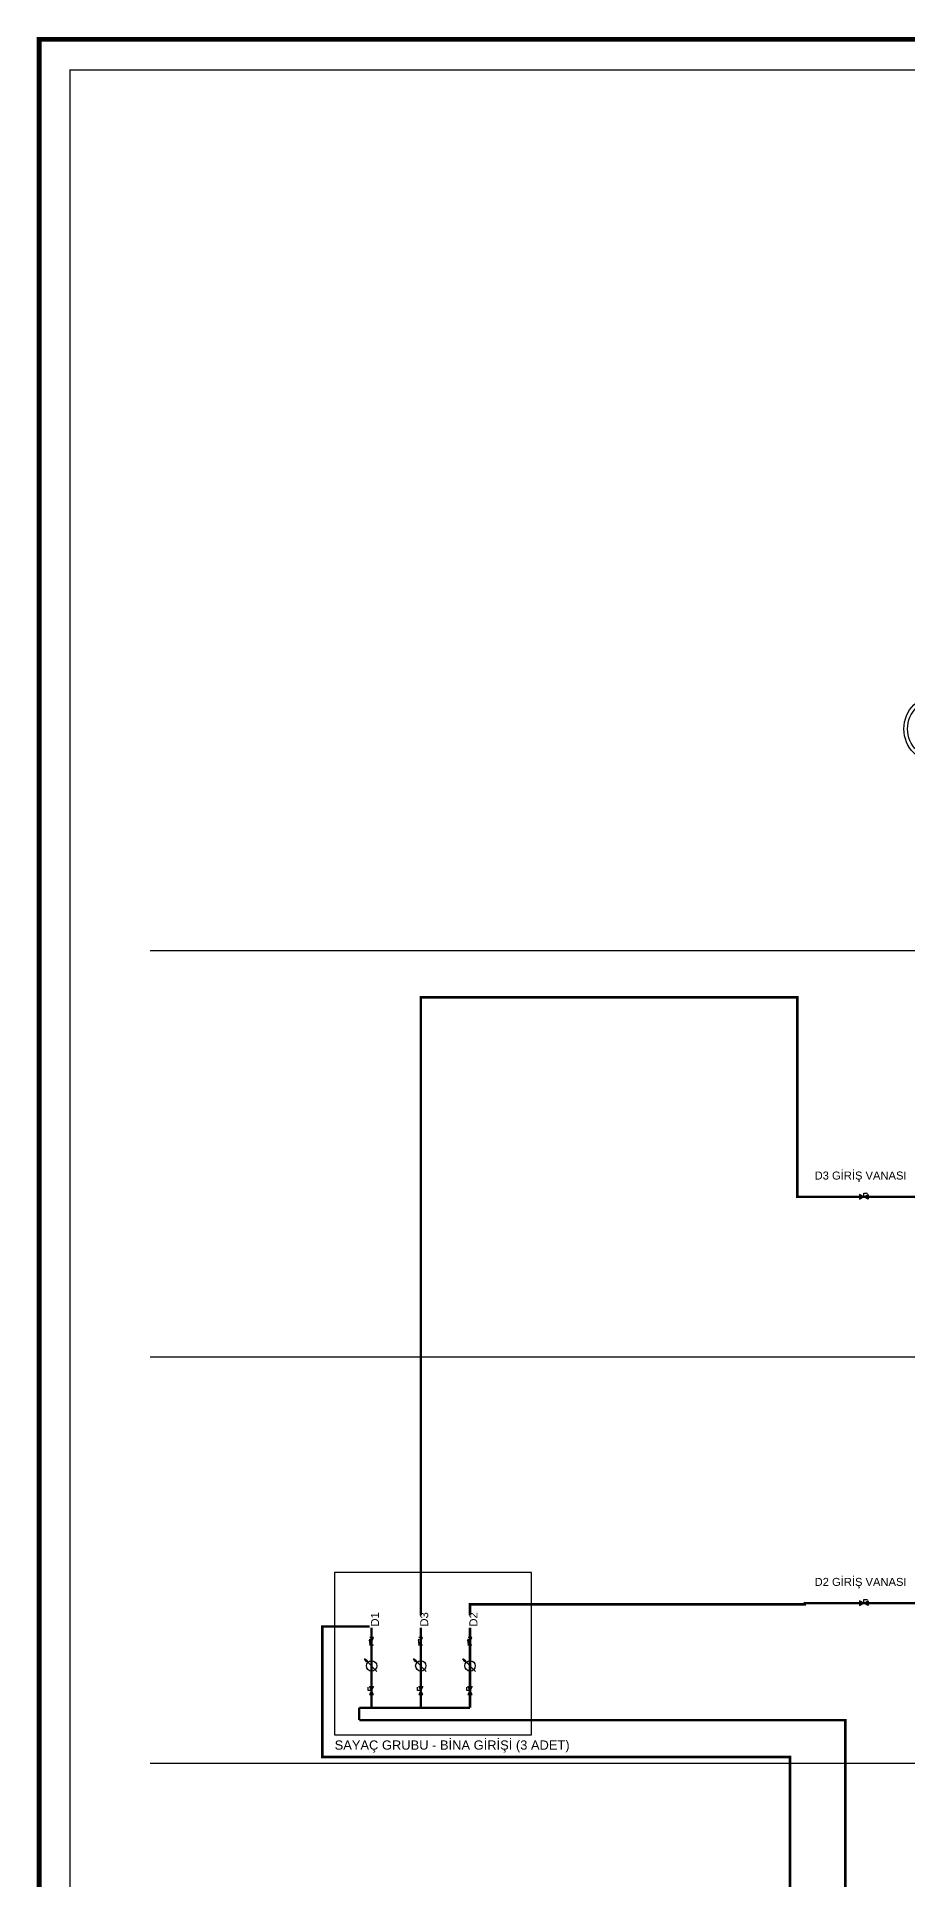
# Model space of a CAD drawing. Header units: centimetres. Extents: x -3952 to 14132, y 6348 to 11752.
# Drawn here: x 9048 to 9755, y 10236 to 11732 of the extents above; entities that cross this region are included whole.
import ezdxf
from ezdxf.enums import TextEntityAlignment as Align

# ---------------------------------------------------------------- set-up
doc = ezdxf.new("R2010")
doc.units = ezdxf.units.CM
for name, color, linetype in [('MTY-PAFTA', 7, 'Continuous'), ('MTY-PISSU-KOLONNO', 211, 'Continuous'), ('MTY-SEMA', 8, 'Continuous'), ('MTY-SOGUKSU-BORU', 5, 'Continuous'), ('MTY-VANA', 1, 'Continuous')]:
    doc.layers.add(name, color=color, linetype=linetype)
doc.layers.add('ROTAS-PAFTA-SINIRI', color=8, linetype='Continuous', plot=False)
doc.styles.add('ANOTATIVO', font='arial.ttf')
doc.styles.add('CAP', font='wturkce.SHX', dxfattribs={"width": 0.65})
doc.styles.add('MTYCAPLT', font='arial.ttf', dxfattribs={"width": 0.65, "height": 1})
doc.styles.add('ROTAS', font='arial.ttf')

# ---------------------------------------------------------------- blocks, each defined once
blk = doc.blocks.new('ROTAS_PAFTA')
blk.add_lwpolyline([(0, 0), (1, 0), (1, 1), (0, 1)], close=True)
blk = doc.blocks.new('MTY-KURESEL VANA')
at = {"layer": 'MTY-VANA'}
for p, q in [((0, 0), (0, 8)), ((0, 8), (8, 8))]:
    blk.add_line(p, q, dxfattribs=at)
blk.add_lwpolyline([(-10, 5), (-10, -5), (10, 5), (10, -5), (-10, 5)], dxfattribs=at)
at = {"layer": 'MTY-VANA', "style": 'MTYCAPLT', "width": 0.65}
blk.add_attdef('CAP', text='', height=10, dxfattribs=at).set_placement((-1.1, 0), align=Align.CENTER)
blk = doc.blocks.new('MTY-SU SAYACI')
at = {"layer": 'MTY-VANA'}
blk.add_hatch(color=256, dxfattribs=at).paths.add_polyline_path([(9.8, 9.8), (5.6, 7), (7, 5.6)])
for p, q in [((-7.3, -7.3), (6.3, 6.3)), ((5.6, 7), (9.8, 9.8)), ((7, 5.6), (5.6, 7)), ((7, 5.6), (9.8, 9.8))]:
    blk.add_line(p, q, dxfattribs=at)
blk.add_circle((0, 0), 7, dxfattribs=at)
blk.add_attdef('CAP', (2, 0.9), '', height=2.5, rotation=225, dxfattribs=at)
blk = doc.blocks.new('MTY-CEKVALF VANA')
at = {"layer": 'MTY-VANA'}
h = blk.add_hatch(color=256, dxfattribs=at)
edge = h.paths.add_edge_path()
edge.add_arc((-10, 5), 1.41, 180, 540, ccw=False)
for p, q in [((-10, -5), (-10, 5)), ((-10, 5), (10, -5)), ((-5.6, 5), (5.6, 5)), ((5.6, 5), (0, 7.3)), ((10, -5), (10, 5))]:
    blk.add_line(p, q, dxfattribs=at)
at = {"layer": 'MTY-VANA', "style": 'CAP', "width": 0.65}
blk.add_attdef('CAP', text='', height=5, rotation=153.4349, dxfattribs=at).set_placement((0, 0), align=Align.CENTER)
blk = doc.blocks.new('MTY-PIS SU KOLON NO')
at = {"layer": 'MTY-PISSU-KOLONNO', "linetype": 'Continuous', "ltscale": 100}
blk.add_circle((0, 0), 27.5, dxfattribs=at)
at = {"layer": 'MTY-PISSU-KOLONNO', "color": 7, "linetype": 'Continuous', "ltscale": 100}
blk.add_circle((0, 0), 24.5, dxfattribs=at)
at = {"style": 'ANOTATIVO', "width": 0.65}
blk.add_attdef('K', text='', height=20, dxfattribs=at).set_placement((0, 0), align=Align.MIDDLE_CENTER)

msp = doc.modelspace()

# ---------------------------------------------------------------- linework, layer by layer
at = {"layer": 'MTY-PAFTA'}
for points, const_width in [([(9050, 9130), (12520, 9130), (12520, 11730), (9050, 11730)], 4), ([(9075, 9155), (12495, 9155), (12495, 11705), (9075, 11705)], 1)]:
    msp.add_lwpolyline(points, close=True, dxfattribs=dict(at, const_width=const_width))
at = {"layer": 'MTY-SEMA'}
for points in [[(9140, 10990), (12440, 10990)], [(9140, 10660), (12440, 10660)], [(9140, 10330), (12440, 10330)]]:
    msp.add_lwpolyline(points, dxfattribs=at)
at = {"layer": 'MTY-SOGUKSU-BORU', "const_width": 2}
for points in [[(9360, 10435), (9360, 10952), (9666, 10952), (9666, 10790), (9740, 10790)], [(9740, 10790), (11720, 10790)], [(9400, 10435), (9400, 10459), (9672, 10459), (9672, 10460), (9740, 10460)], [(9740, 10460), (11720, 10460)], [(9320, 10435), (9320, 10441), (9280, 10441), (9280, 10335), (9660, 10335), (9660, 10130), (9740, 10130)], [(9320, 10375), (9320, 10435)], [(9360, 10375), (9360, 10435)], [(9400, 10375), (9400, 10435)], [(9310, 10375), (9400, 10375)], [(9310, 10365), (9310, 10375)], [(9650, 9765), (9705, 9765), (9705, 10365), (9310, 10365)]]:
    msp.add_lwpolyline(points, dxfattribs=at)
at = {"layer": 'MTY-VANA'}
msp.add_lwpolyline([(9290, 10353), (9450, 10353), (9450, 10485), (9290, 10485)], close=True, dxfattribs=at)

# ---------------------------------------------------------------- block references
at = {"layer": 'MTY-PISSU-KOLONNO'}
ref = msp.add_blockref('MTY-PIS SU KOLON NO', (9780, 11170), dxfattribs=at)
ref.add_attrib('K', 'PK1', dxfattribs={"height": 20, "style": 'ANOTATIVO', "width": 0.65}).set_placement((9780, 11170), align=Align.MIDDLE_CENTER)
at = {"layer": 'MTY-VANA', "xscale": 0.36, "yscale": 0.36}
for p in [(9720, 10790), (9720, 10460)]:
    msp.add_blockref('MTY-KURESEL VANA', p, dxfattribs=at)
at = {"layer": 'MTY-VANA', "rotation": 90}
for name, p, xscale, yscale in [('MTY-CEKVALF VANA', (9320, 10429), 0.3, 0.3), ('MTY-CEKVALF VANA', (9360, 10429), 0.3, 0.3), ('MTY-CEKVALF VANA', (9400, 10429), 0.3, 0.3), ('MTY-SU SAYACI', (9320, 10409), 0.6, 0.6), ('MTY-SU SAYACI', (9360, 10409), 0.6, 0.6), ('MTY-SU SAYACI', (9400, 10409), 0.6, 0.6), ('MTY-KURESEL VANA', (9320, 10389), 0.33, 0.33), ('MTY-KURESEL VANA', (9360, 10389), 0.33, 0.33), ('MTY-KURESEL VANA', (9400, 10389), 0.33, 0.33)]:
    msp.add_blockref(name, p, dxfattribs=dict(at, xscale=xscale, yscale=yscale))
at = {"layer": 'ROTAS-PAFTA-SINIRI', "xscale": 3470, "yscale": 2600}
msp.add_blockref('ROTAS_PAFTA', (9050, 9130), dxfattribs=at)

# ---------------------------------------------------------------- texts
at = {"layer": 'MTY-VANA', "style": 'ROTAS'}
for s, height, p in [('D3 GİRİŞ VANASI', 6.5, (9680, 10804)), ('D2 GİRİŞ VANASI', 6.5, (9680, 10474)), ('SAYAÇ GRUBU - BİNA GİRİŞİ (3 ADET)', 7.5, (9290, 10341))]:
    msp.add_text(s, height=height, dxfattribs=at).set_placement(p)

# ---------------------------------------------------------------- next in the draw order: wipeouts: each hides what was drawn before it
for points in [[(9327, 10450.1), (9327, 10440), (9318.5, 10440), (9318.5, 10450.1)], [(9367, 10450.1), (9367, 10440), (9358.5, 10440), (9358.5, 10450.1)], [(9407, 10450.1), (9407, 10440), (9398.5, 10440), (9398.5, 10450.1)]]:
    msp.add_wipeout(points)

# ---------------------------------------------------------------- next in the draw order: texts
for s, p in [('D1', (9326, 10441)), ('D3', (9366, 10441)), ('D2', (9406, 10441))]:
    msp.add_text(s, height=6.5, rotation=90, dxfattribs=at).set_placement(p)

doc.saveas('drawing.dxf')
